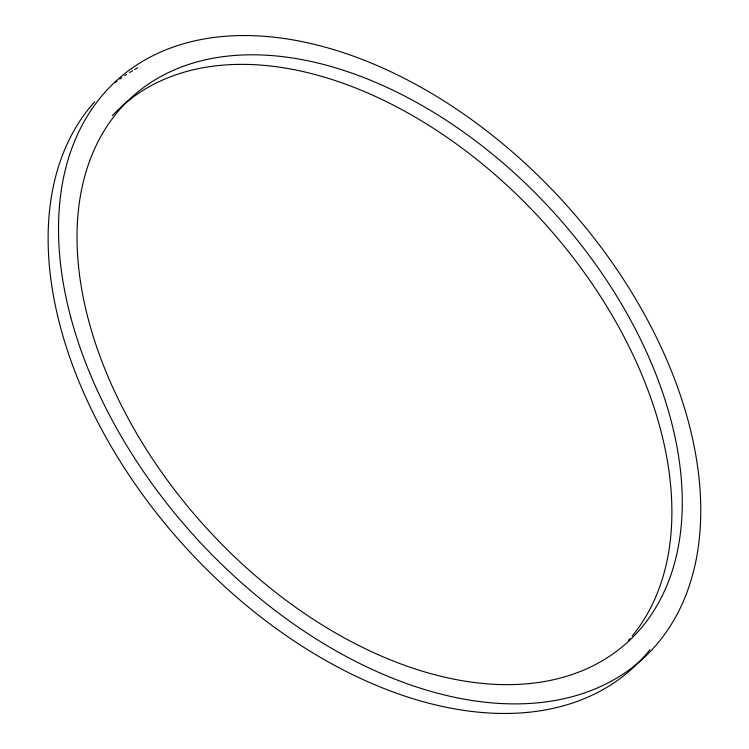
<?xml version="1.0" encoding="UTF-8"?>
<svg xmlns="http://www.w3.org/2000/svg" width="749" height="749" viewBox="0 0 749 749"><rect width="100%" height="100%" fill="white"/><g stroke="black" fill="none" stroke-linecap="round" stroke-linejoin="round"><path stroke-width="1.12" d="M649.823 649.758A390.903 248.977 47.7 0 1 207.613 570.289A390.903 248.977 47.7 0 1 94.683 101.714M115.159 82.596A390.903 248.977 47.7 0 1 117.013 81.164M119.84 79.066A390.903 248.977 47.7 0 1 121.75 77.709M124.652 75.715A390.903 248.977 47.7 0 1 126.618 74.423M129.586 72.541A390.903 248.977 47.7 0 1 132.601 70.724M134.633 69.545A390.903 248.977 47.7 0 1 137.704 67.841M112.397 115.627A368.386 234.643 47.7 0 1 524.412 202.099A368.386 234.643 47.7 0 1 632.212 635.976M629.975 638.625A368.386 234.643 47.7 0 1 628.448 640.367M70.724 317.099A390.903 248.977 47.7 0 0 610.266 681.721A390.903 248.977 47.7 0 0 458.257 110.328A390.903 248.977 47.7 0 0 70.724 317.099M88.522 320.132A368.386 234.643 47.7 0 0 596.99 663.745A368.386 234.643 47.7 0 0 453.735 125.27A368.386 234.643 47.7 0 0 88.522 320.132"/></g></svg>
